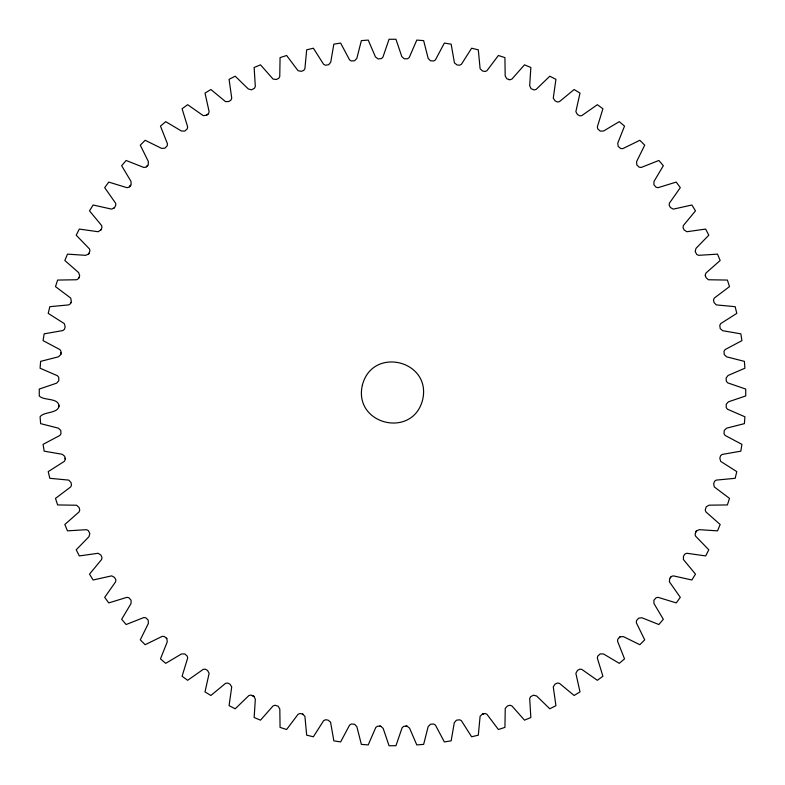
<?xml version="1.0" encoding="UTF-8"?>
<svg xmlns="http://www.w3.org/2000/svg" width="785" height="785" viewBox="0 0 785 785"><rect width="100%" height="100%" fill="white"/><g stroke="black" fill="none" stroke-linecap="round" stroke-linejoin="round"><path stroke-width="1.18" d="M58.914 406.934C59.66 397.308 43.783 401.066 39.27 395.944L39.27 389.056L56.608 383.168L58.806 380.715L58.757 377.399L57.521 375.779L40.084 368.214L40.624 361.355L58.375 356.841L60.759 354.565L60.975 351.258L59.866 349.551L43.077 340.641L44.156 333.841L62.869 330.563L64.449 329.278L65.175 326.746L64.262 323.577L48.219 313.382L49.828 306.69L68.746 304.894L70.424 303.726L71.347 301.263L70.679 298.045L55.49 286.613L57.619 280.068L76.616 279.754L78.382 278.734L79.697 275.692L78.608 272.581L64.841 260.502L67.471 254.144L85.751 255.331L88.715 253.908L89.941 250.827L89.421 248.865L76.204 235.206L79.324 229.073L98.145 231.732L100.892 229.917L101.991 227.522L101.618 225.521L89.519 210.871L93.111 205.003L111.666 209.134L114.551 207.544L115.827 205.238L115.621 203.217L104.699 187.654L108.752 182.091L126.925 187.664L128.907 187.232L131.105 184.75L131.026 181.453L121.665 165.713L126.13 160.474L143.812 167.46L145.833 167.185L148.208 164.879L148.385 161.592L140.289 145.156L145.156 140.289L161.592 148.385L164.879 148.208L167.185 145.833L167.46 143.812L160.474 126.13L165.713 121.665L181.453 131.026L184.75 131.105L187.232 128.907L187.664 126.925L182.091 108.752L187.654 104.699L203.217 115.621L206.484 115.258L208.545 113.619L209.134 111.666L205.003 93.111L210.871 89.519L225.521 101.618L228.818 101.51L230.996 100.048L231.732 98.145L229.073 79.324L235.206 76.204L248.325 88.98L251.504 89.824L254.438 88.273L255.321 86.438L254.144 67.471L260.502 64.841L273.082 79.079L276.349 79.491L278.734 78.382L279.754 76.616L280.068 57.619L286.613 55.49L298.045 70.679L301.263 71.347L303.726 70.424L304.894 68.746L306.69 49.828L313.382 48.219L323.577 64.262L325.373 65.224L328.66 64.763L330.73 62.201L333.841 44.156L340.641 43.077L349.551 59.866L351.258 60.975L354.565 60.759L356.841 58.375L361.355 40.624L368.214 40.084L375.456 56.912L378.066 58.914L381.373 58.6L382.884 57.246L389.056 39.27L395.944 39.27L401.832 56.608L404.285 58.806L407.601 58.757L409.221 57.521L416.786 40.084L423.645 40.624L428.159 58.375L430.435 60.759L433.742 60.975L435.449 59.866L444.359 43.077L451.159 44.156L454.436 62.869L457.007 64.929L459.627 65.224L461.423 64.262L471.618 48.219L478.31 49.828L480.106 68.746L482.51 70.993L485.101 71.504L486.955 70.679L498.387 55.49L504.932 57.619L505.177 75.939L506.825 78.785L509.995 79.756L511.918 79.079L524.498 64.841L530.856 67.471L529.669 85.751L531.092 88.715L534.173 89.941L536.135 89.421L549.794 76.204L555.927 79.324L553.268 98.145L555.083 100.892L557.478 101.991L559.479 101.618L574.129 89.519L579.997 93.111L575.866 111.666L577.456 114.551L579.762 115.827L581.783 115.621L597.346 104.699L602.909 108.752L597.336 126.925L597.768 128.907L600.25 131.105L603.547 131.026L619.286 121.665L624.526 126.13L617.746 143.155L618.178 146.412L620.729 148.532L622.77 148.64L639.844 140.289L644.711 145.156L636.615 161.592L636.792 164.879L639.167 167.185L641.188 167.46L658.87 160.474L663.335 165.713L653.974 181.453L653.895 184.75L656.093 187.232L658.075 187.664L676.248 182.091L680.301 187.654L669.379 203.217L669.173 205.238L670.449 207.544L673.334 209.134L691.889 205.003L695.481 210.871L683.382 225.521L683.009 227.522L684.108 229.917L686.855 231.732L705.676 229.073L708.796 235.206L696.02 248.325L695.176 251.504L696.727 254.438L698.562 255.321L717.529 254.144L720.159 260.502L705.921 273.082L705.244 275.005L705.951 277.537L708.384 279.754L727.381 280.068L729.51 286.613L714.321 298.045L713.496 299.899L714.007 302.49L716.254 304.894L735.172 306.69L736.781 313.382L720.738 323.577L719.776 325.373L720.237 328.66L722.799 330.73L740.844 333.841L741.923 340.641L725.134 349.551L724.025 351.258L724.241 354.565L726.625 356.841L744.376 361.355L744.916 368.214L728.087 375.456L726.086 378.066L726.4 381.373L727.754 382.884L745.73 389.056L745.73 395.944L728.392 401.832L726.194 404.285L726.243 407.601L727.479 409.221L744.916 416.786L744.376 423.645L726.625 428.159L724.241 430.435L724.025 433.742L725.134 435.449L741.923 444.359L740.844 451.159L722.131 454.436L720.552 455.722L719.825 458.254L720.738 461.423L736.781 471.618L735.172 478.31L716.254 480.106L714.576 481.274L713.653 483.737L714.321 486.955L729.51 498.387L727.381 504.932L709.061 505.177L706.215 506.825L705.244 509.995L705.921 511.918L720.159 524.498L717.529 530.856L699.249 529.669L696.285 531.092L695.059 534.173L695.579 536.135L708.796 549.794L705.676 555.927L686.855 553.268L684.952 554.004L683.49 556.182L683.382 559.479L695.481 574.129L691.889 579.997L673.334 575.866L671.381 576.455L669.742 578.516L669.379 581.783L680.301 597.346L676.248 602.909L658.075 597.336L656.093 597.768L653.895 600.25L653.974 603.547L663.335 619.286L658.87 624.526L641.845 617.746L638.588 618.178L636.468 620.729L636.36 622.77L644.711 639.844L639.844 644.711L623.408 636.615L620.121 636.792L617.815 639.167L617.54 641.188L624.526 658.87L619.286 663.335L603.547 653.974L600.25 653.895L597.768 656.093L597.336 658.075L602.909 676.248L597.346 680.301L581.783 669.379L579.762 669.173L577.456 670.449L575.866 673.334L579.997 691.889L574.129 695.481L559.479 683.382L557.478 683.009L555.083 684.108L553.268 686.855L555.927 705.676L549.794 708.796L536.675 696.02L533.496 695.176L530.562 696.727L529.679 698.562L530.856 717.529L524.498 720.159L511.918 705.921L509.995 705.244L507.463 705.951L505.246 708.384L504.932 727.381L498.387 729.51L486.955 714.321L485.101 713.496L482.51 714.007L480.106 716.254L478.31 735.172L471.618 736.781L461.423 720.738L459.627 719.776L456.34 720.237L454.27 722.799L451.159 740.844L444.359 741.923L435.449 725.134L433.742 724.025L430.435 724.241L428.159 726.625L423.645 744.376L416.786 744.916L409.544 728.087L406.934 726.086L403.627 726.4L402.116 727.754L395.944 745.73L389.056 745.73L383.168 728.392L380.715 726.194L377.399 726.243L375.779 727.479L368.214 744.916L361.355 744.376L356.841 726.625L354.565 724.241L351.258 724.025L349.551 725.134L340.641 741.923L333.841 740.844L330.563 722.131L327.993 720.071L325.373 719.776L323.577 720.738L313.382 736.781L306.69 735.172L304.894 716.254L302.49 714.007L299.899 713.496L298.045 714.321L286.613 729.51L280.068 727.381L279.823 709.061L278.175 706.215L275.005 705.244L273.082 705.921L260.502 720.159L254.144 717.529L255.331 699.249L253.908 696.285L250.827 695.059L248.865 695.579L235.206 708.796L229.073 705.676L231.732 686.855L229.917 684.108L227.522 683.009L225.521 683.382L210.871 695.481L205.003 691.889L209.134 673.334L207.544 670.449L205.238 669.173L203.217 669.379L187.654 680.301L182.091 676.248L187.664 658.075L187.232 656.093L184.75 653.895L181.453 653.974L165.713 663.335L160.474 658.87L167.254 641.845L166.822 638.588L164.271 636.468L162.23 636.36L145.156 644.711L140.289 639.844L148.385 623.408L148.208 620.121L145.833 617.815L143.812 617.54L126.13 624.526L121.665 619.286L131.026 603.547L131.105 600.25L128.907 597.768L126.925 597.336L108.752 602.909L104.699 597.346L115.621 581.783L115.827 579.762L114.551 577.456L111.666 575.866L93.111 579.997L89.519 574.129L101.618 559.479L101.991 557.478L100.892 555.083L98.145 553.268L79.324 555.927L76.204 549.794L88.98 536.675L89.824 533.496L88.273 530.562L86.438 529.679L67.471 530.856L64.841 524.498L79.079 511.918L79.756 509.995L79.049 507.463L76.616 505.246L57.619 504.932L55.49 498.387L70.679 486.955L71.504 485.101L70.993 482.51L68.746 480.106L49.828 478.31L48.219 471.618L64.262 461.423L65.224 459.627L64.763 456.34L62.201 454.27L44.156 451.159L43.077 444.359L59.866 435.449L60.975 433.742L60.759 430.435L58.375 428.159L40.624 423.645L40.084 416.786C43.675 411.271 59.729 413.832 58.865 404.972M61.024 352.632L60.759 354.565M70.993 302.49L70.778 303.138M79.049 277.537L78.785 278.175M89.039 253.3L88.715 253.908M695.785 532.083L696.285 531.092M100.892 229.917L100.529 230.505M114.551 207.544L114.139 208.094M670.213 577.809L670.861 576.906M129.917 186.3L130.702 185.309M129.466 186.82L130.182 185.976M147.766 165.409L146.412 166.822M619.286 637.518L620.121 636.792M206.484 115.258L208.094 114.139M482.51 714.007L483.737 713.653M483.325 713.771L484.404 713.506M405.816 726.096L406.934 726.086M379.606 726.115L380.715 726.194M302.49 714.007L303.138 714.222M509.308 79.697L508.651 79.491M252.152 695.432L253.3 695.961M252.917 695.785L253.908 696.285M166.341 638.097L166.822 638.588M705.509 276.349L705.303 275.692M65.175 458.254L65.273 458.94M362.385 385.082C353.083 424.528 412.517 439.178 422.615 399.918C431.917 360.472 372.483 345.822 362.385 385.082"/></g></svg>
